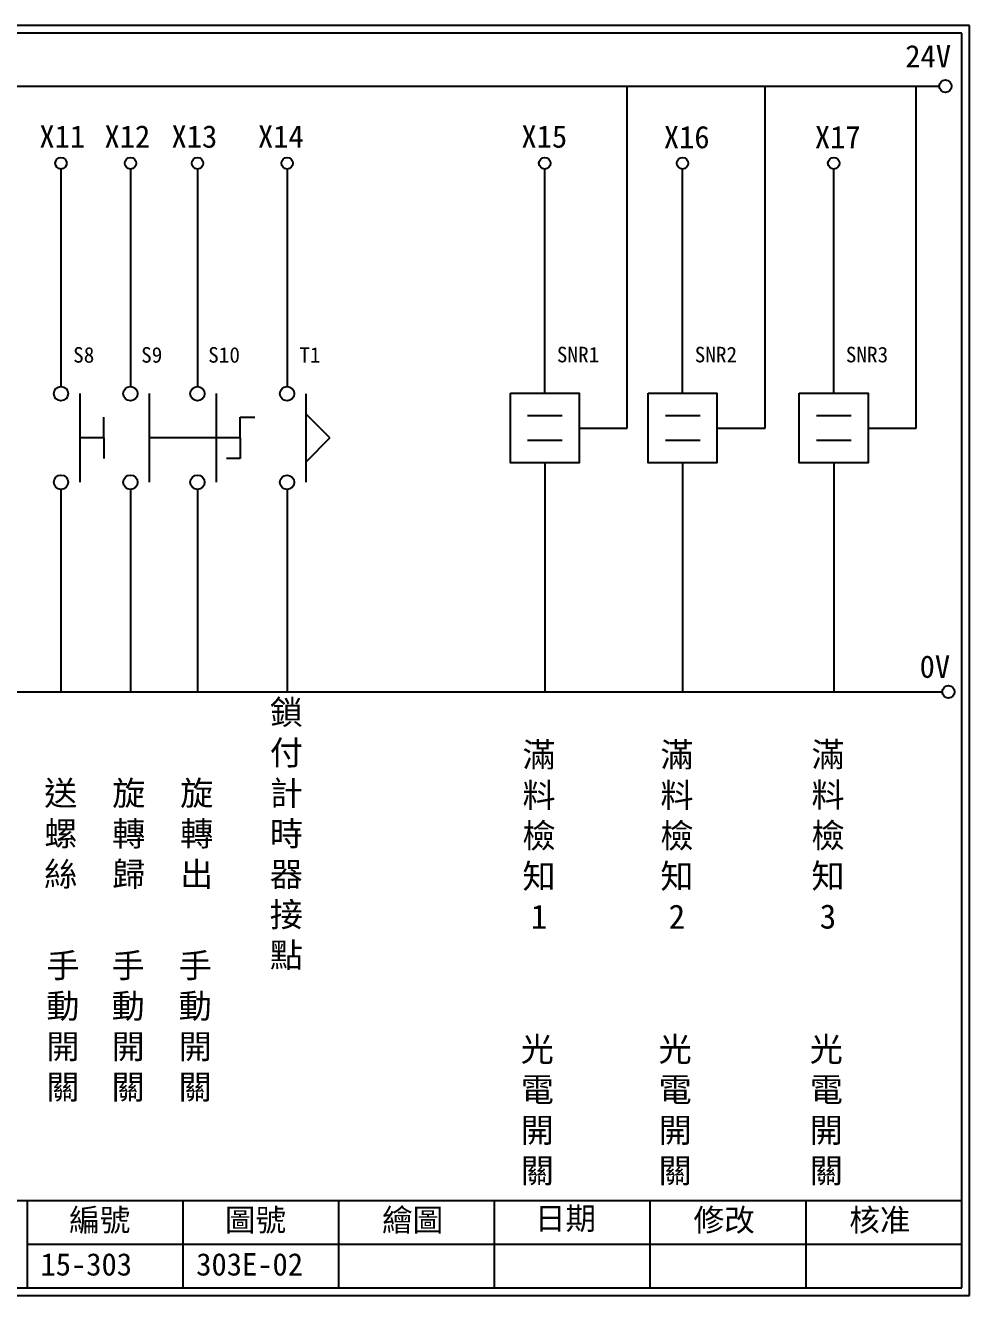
# Model space of a CAD drawing. Extents: x 325 to 612, y 3 to 207.
# Drawn here: x 460.8 to 612.3, y 3 to 207 of the extents above; entities that cross this region are included whole.
import ezdxf

# ---------------------------------------------------------------- set-up
doc = ezdxf.new("R2010")
doc.units = 0
doc.layers.get('0').update_dxf_attribs({"linetype": 'CONTINUOUS'})
doc.layers.add('圖框層', color=7, linetype='CONTINUOUS')
doc.layers.add('標尺寸層', color=3, linetype='CONTINUOUS')
doc.styles.add('CNS', font='romanc.shx', dxfattribs={"bigfont": 'chineset.shx'})
doc.styles.add('STSL', font='kaiu.ttf')

msp = doc.modelspace()

# ---------------------------------------------------------------- linework, layer by layer
for p, q in [((557.34, 142.31), (557.34, 197.22)), ((579.48, 142.31), (579.48, 197.22)), ((603.73, 142.31), (603.73, 197.22)), ((544.12, 147.89), (544.12, 183.91)), ((566.25, 147.89), (566.25, 183.91)), ((590.51, 147.89), (590.51, 183.91)), ((549.63, 142.31), (557.34, 142.31)), ((571.77, 142.31), (579.48, 142.31)), ((596.02, 142.31), (603.73, 142.31)), ((544.12, 136.73), (544.12, 99.96)), ((566.25, 136.73), (566.25, 99.96)), ((590.51, 136.73), (590.51, 99.96))]:
    msp.add_line(p, q)
at = {"color": 7}
for p, q in [((473.34, 140.73), (473.34, 144.04)), ((495.25, 140.73), (495.25, 144.04)), ((473.34, 140.73), (473.34, 137.42)), ((495.25, 140.73), (495.25, 137.42))]:
    msp.add_line(p, q, dxfattribs=at)
for points in [[(538.6, 147.89), (549.63, 147.89), (549.63, 136.73), (538.6, 136.73)], [(560.74, 147.89), (571.77, 147.89), (571.77, 136.73), (560.74, 136.73)], [(584.99, 147.89), (596.02, 147.89), (596.02, 136.73), (584.99, 136.73)]]:
    msp.add_lwpolyline(points, close=True)
for centre in [(608.44, 197.22), (608.92, 99.96)]:
    msp.add_circle(centre, 1)
at = {"layer": '圖框層', "color": 7}
for p, q in [((612.32, 206.97), (325.32, 206.97)), ((612.32, 3), (612.32, 206.97)), ((611.07, 205.72), (326.57, 205.72)), ((611.07, 4.25), (611.07, 205.72)), ((326.57, 18.25), (611.07, 18.25)), ((461.07, 4.25), (461.07, 18.25)), ((486.07, 4.25), (486.07, 18.25)), ((511.07, 4.25), (511.07, 18.25)), ((536.07, 4.25), (536.07, 18.25)), ((561.07, 4.25), (561.07, 18.25)), ((586.07, 4.25), (586.07, 18.25)), ((461.07, 11.25), (611.07, 11.25)), ((326.57, 4.25), (611.07, 4.25)), ((325.32, 3), (612.32, 3))]:
    msp.add_line(p, q, dxfattribs=at)
at = {"layer": '標尺寸層', "color": 7}
for p, q in [((329.84, 197.22), (607.44, 197.22)), ((466.47, 183.91), (466.47, 148.99)), ((477.62, 183.91), (477.62, 148.99)), ((488.38, 183.91), (488.38, 148.99)), ((502.77, 183.91), (502.77, 148.99)), ((469.48, 147.84), (469.48, 133.61)), ((480.63, 147.84), (480.63, 133.61)), ((491.39, 147.84), (491.39, 133.61)), ((505.77, 147.83), (505.77, 133.6)), ((495.25, 144.04), (497.59, 144.04)), ((541.36, 144.34), (546.93, 144.34)), ((563.49, 144.34), (569.06, 144.34)), ((587.74, 144.34), (593.31, 144.34)), ((473.34, 140.73), (469.48, 140.73)), ((484.5, 140.73), (480.63, 140.73)), ((495.25, 140.73), (484.5, 140.73)), ((541.36, 140.37), (546.93, 140.37)), ((563.49, 140.37), (569.06, 140.37)), ((587.74, 140.37), (593.31, 140.37)), ((495.25, 137.42), (493.02, 137.42)), ((466.47, 132.46), (466.47, 99.96)), ((477.62, 132.46), (477.62, 99.96)), ((488.38, 132.46), (488.38, 99.96)), ((502.77, 132.46), (502.77, 99.96)), ((502.77, 132.45), (502.77, 99.96)), ((330.05, 99.96), (607.92, 99.96))]:
    msp.add_line(p, q, dxfattribs=at)
at = {"layer": '標尺寸層'}
for q in [(505.77, 144.59), (505.77, 136.85)]:
    msp.add_line((509.64, 140.72), q, dxfattribs=at)
at = {"layer": '標尺寸層', "color": 7}
for centre, radius in [((466.47, 184.83), 0.92), ((477.62, 184.83), 0.92), ((488.38, 184.83), 0.92), ((502.77, 184.83), 0.92), ((544.12, 184.83), 0.92), ((566.25, 184.83), 0.92), ((590.51, 184.83), 0.92), ((466.47, 147.84), 1.15), ((477.62, 147.84), 1.15), ((488.38, 147.84), 1.15), ((502.77, 147.83), 1.15), ((466.47, 133.61), 1.15), ((477.62, 133.61), 1.15), ((488.38, 133.61), 1.15), ((502.77, 133.6), 1.15)]:
    msp.add_circle(centre, radius, dxfattribs=at)

# ---------------------------------------------------------------- texts
at = {"layer": '圖框層', "color": 4, "style": 'STSL'}
for s, height, p in [('24V', 3.6, (602, 200.22)), ('X11', 3.6, (463, 187.33)), ('X12', 3.6, (473.45, 187.33)), ('X13', 3.6, (484.21, 187.33)), ('X14', 3.6, (498.09, 187.33)), ('X15', 3.6, (540.38, 187.33)), ('X16', 3.6, (563.24, 187.24)), ('X17', 3.6, (587.49, 187.24)), ('S8', 2.5, (468.42, 152.81)), ('S9', 2.5, (479.34, 152.81)), ('S10', 2.5, (490.1, 152.81)), ('T1', 2.5, (504.72, 152.8)), ('SNR1', 2.5, (546.07, 152.86)), ('SNR2', 2.5, (568.2, 152.86)), ('SNR3', 2.5, (592.45, 152.86)), ('0V', 3.6, (604.3, 102.2)), ('編號', 3.6, (467.78, 13.34)), ('圖號', 3.6, (492.78, 13.34)), ('繪圖', 3.6, (518.01, 13.34)), ('日期', 3.6, (542.54, 13.59)), ('修改', 3.6, (568.01, 13.34)), ('核准', 3.6, (593.01, 13.34)), ('15-303', 3.6, (463.18, 6.22)), ('303E-02', 3.6, (488.18, 6.22))]:
    msp.add_text(s, height=height, dxfattribs=at).set_placement(p)
at = {"layer": '標尺寸層', "color": 7, "char_height": 3.9, "width": 4.9608, "style": 'CNS'}
for s, insert, attachment_point in [('{\\fDFKai-SB|b0|i0|c136|p65;鎖付計時器接點}', (502.65, 76.97), 5), ('{\\fDFKai-SB|b0|i0|c136|p65;滿料檢知1}', (543.2, 76.85), 5), ('{\\fDFKai-SB|b0|i0|c136|p65;滿料檢知2}', (565.34, 76.85), 5), ('{\\fDFKai-SB|b0|i0|c136|p65;滿料檢知3}', (589.59, 76.85), 5), ('{\\fDFKai-SB|b0|i0|c136|p65;送螺絲}', (466.44, 76.98), 5), ('{\\fDFKai-SB|b0|i0|c136|p65;旋轉歸}', (477.35, 76.97), 5), ('{\\fDFKai-SB|b0|i0|c136|p65;旋轉出}', (488.26, 76.97), 5), ('{\\fDFKai-SB|b0|i0|c136|p65;手動開關}', (464.12, 57.95), 1), ('{\\fDFKai-SB|b0|i0|c136|p65;手動開關}', (474.59, 57.95), 1), ('{\\fDFKai-SB|b0|i0|c136|p65;手動開關}', (485.35, 57.95), 1), ('{\\fDFKai-SB|b0|i0|c136|p65;光電開關}', (542.93, 32.6), 5), ('{\\fDFKai-SB|b0|i0|c136|p65;光電開關}', (565.06, 32.6), 5), ('{\\fDFKai-SB|b0|i0|c136|p65;光電開關}', (589.32, 32.6), 5)]:
    msp.add_mtext(s, dxfattribs=dict(at, insert=insert, attachment_point=attachment_point))

doc.saveas('drawing.dxf')
